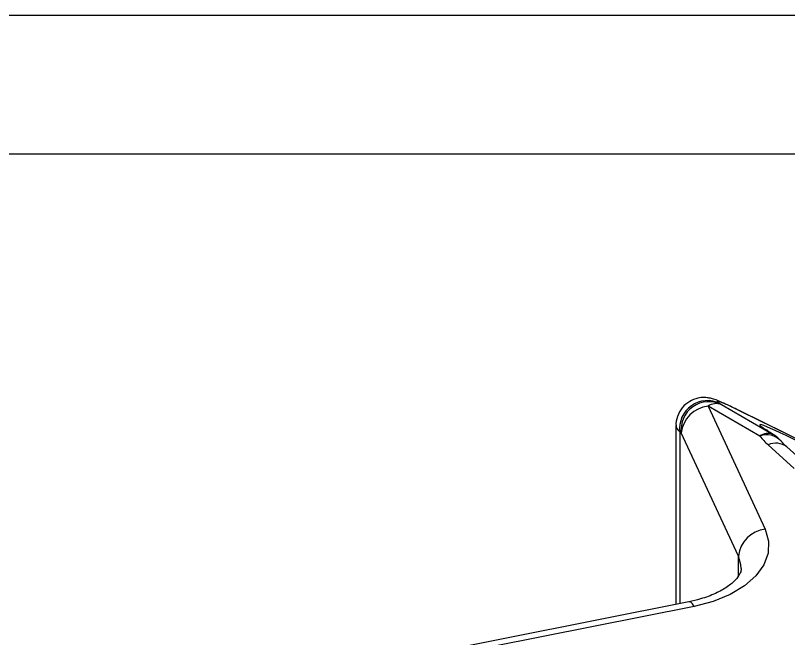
# Model space of a CAD drawing. Header units: millimetres. Extents: x 87 to 927, y 46 to 640.
# Drawn here: x 692.3 to 748.1, y 595 to 640 of the extents above; entities that cross this region are included whole.
import ezdxf

# ---------------------------------------------------------------- set-up
doc = ezdxf.new("R2010")
doc.units = ezdxf.units.MM
for name, color, linetype in [('1轮廓实线层', 7, 'Continuous'), ('2细线层', 4, 'Continuous'), ('图框层', 7, 'Continuous')]:
    doc.layers.add(name, color=color, linetype=linetype)

# ---------------------------------------------------------------- blocks, each defined once
blk = doc.blocks.new('ZwmFrameMain_A3^_^无分区图框^_^landscape')
at = {"layer": '1轮廓实线层'}
blk.add_line((390, 287), (0, 287), dxfattribs=at)
at = {"layer": '2细线层'}
blk.add_line((395, 292), (-25, 292), dxfattribs=at)

msp = doc.modelspace()

# ---------------------------------------------------------------- linework, layer by layer
at = {"color": 7, "linetype": 'Continuous', "lineweight": 25}
for p, q in [((742.296, 611.789), (746.419, 602.907)), ((746.025, 609.636), (742.296, 611.789)), ((743.151, 611.982), (743.258, 611.908)), ((743.258, 611.908), (746.987, 609.756)), ((761.402, 603.145), (744.628, 611.432)), ((744.704, 611.392), (744.628, 611.432)), ((761.478, 603.104), (744.704, 611.392)), ((739.984, 610.404), (739.984, 597.49)), ((740.364, 609.857), (740.257, 609.931)), ((744.487, 600.975), (740.364, 609.857)), ((747.083, 609.7), (746.987, 609.756)), ((748.524, 607.294), (746.639, 608.995)), ((749.996, 607.026), (747.98, 608.847)), ((740.905, 597.673), (702.708, 590.085)), ((741.295, 597.345), (703.359, 589.808))]:
    msp.add_line(p, q, dxfattribs=at)
at = {"color": 8, "linetype": 'Continuous', "lineweight": 25}
for p, q in [((740.257, 609.931), (740.257, 597.544)), ((744.487, 599.544), (744.487, 600.975))]:
    msp.add_line(p, q, dxfattribs=at)
at = {"color": 7, "linetype": 'Continuous', "lineweight": 25, "flags": 128}
msp.add_lwpolyline([(746.419, 602.907), (746.669, 602.054), (746.64, 601.188), (746.331, 600.342), (745.755, 599.543), (744.93, 598.82), (743.886, 598.199), (742.66, 597.702), (741.295, 597.345)], dxfattribs=at)
at = {"color": 8, "linetype": 'Continuous', "lineweight": 25, "flags": 128}
for points in [[(744.691, 600.079), (744.675, 600.335), (744.487, 600.975)], [(741.295, 597.345), (741.168, 597.526), (741.046, 597.638), (740.933, 597.676), (740.905, 597.673)]]:
    msp.add_lwpolyline(points, dxfattribs=at)
at = {"color": 7, "linetype": 'Continuous', "lineweight": 25}
for centre, radius, start, end in [((742.259, 610.174), 2.017, 63.7522, 186.912), ((742.366, 610.099), 2.017, 63.7522, 186.912), ((742.524, 609.629), 2.172, 96.0248, 173.9769), ((742.889, 610.944), 1.032, 69.0638, 125.0864), ((746.618, 608.792), 1.032, 69.0638, 125.0864), ((750.604, 613.411), 5.935, 219.4977, 228.0781), ((746.025, 608.003), 2, 39.3376, 58.051), ((746.647, 600.747), 2.172, 96.0248, 173.9769)]:
    msp.add_arc(centre, radius, start, end, dxfattribs=at)
at = {"color": 8, "linetype": 'Continuous', "lineweight": 25}
for centre, radius, start, end in [((746.523, 608.285), 1.44, 43.4343, 110.2131), ((747.19, 607.84), 1.279, 51.8749, 115.4745)]:
    msp.add_arc(centre, radius, start, end, dxfattribs=at)
at = {"color": 7, "linetype": 'Continuous', "lineweight": 25}
for centre, major_axis, end_param in [((748.946, 608.942), (5.999, -3.218), 3.420732), ((756.026, 605.091), (9.998, -5.363), 3.60086)]:
    msp.add_ellipse(centre, major_axis=major_axis, ratio=0.03233, start_param=2.373534, end_param=end_param, dxfattribs=at)
at = {"color": 8, "linetype": 'Continuous', "lineweight": 25}
msp.add_ellipse((747.984, 607.19), major_axis=(7.985, -3.295), ratio=0.150573, start_param=3.209418, end_param=3.465448, dxfattribs=at)
at = {"color": 7, "linetype": 'Continuous', "lineweight": 25}
for points, knots in [([(744.628, 611.432), (744.459, 611.515), (743.965, 611.758), (743.289, 612.069), (742.903, 612.24), (742.455, 612.374), (742.035, 612.429), (741.521, 612.385), (740.936, 612.155), (740.397, 611.698), (740.066, 611.069), (739.951, 610.576), (739.989, 610.342), (739.991, 610.329)], [0, 0, 0, 0, 0.107418, 0.315176, 0.52656, 0.592104, 0.638007, 0.696635, 0.765243, 0.842297, 0.921886, 0.995541, 1, 1, 1, 1]), ([(747.083, 609.7), (746.982, 609.764), (746.719, 609.929), (746.482, 610.091), (746.452, 610.115), (746.44, 610.124)], [0, 0, 0, 0, 0.2808768, 0.7263248, 1, 1, 1, 1]), ([(747.98, 608.847), (747.869, 608.952), (747.719, 609.095), (747.603, 609.234), (747.572, 609.271)], [0, 0, 0, 0, 0.733814, 1, 1, 1, 1]), ([(744.677, 600.081), (744.681, 600.048), (744.695, 599.93), (744.612, 599.699), (744.313, 599.256), (743.729, 598.751), (742.86, 598.263), (741.891, 597.896), (741.193, 597.738), (740.905, 597.673)], [0, 0, 0, 0, 0.068194, 0.239105, 0.394406, 0.560283, 0.722242, 0.885166, 1, 1, 1, 1])]:
    msp.add_open_spline(points, degree=3, knots=knots, dxfattribs=at)

# ---------------------------------------------------------------- block references
at = {"layer": '图框层', "xscale": 2, "yscale": 2, "zscale": 2}
msp.add_blockref('ZwmFrameMain_A3^_^无分区图框^_^landscape', (136.883, 55.982), dxfattribs=at)

doc.saveas('drawing.dxf')
